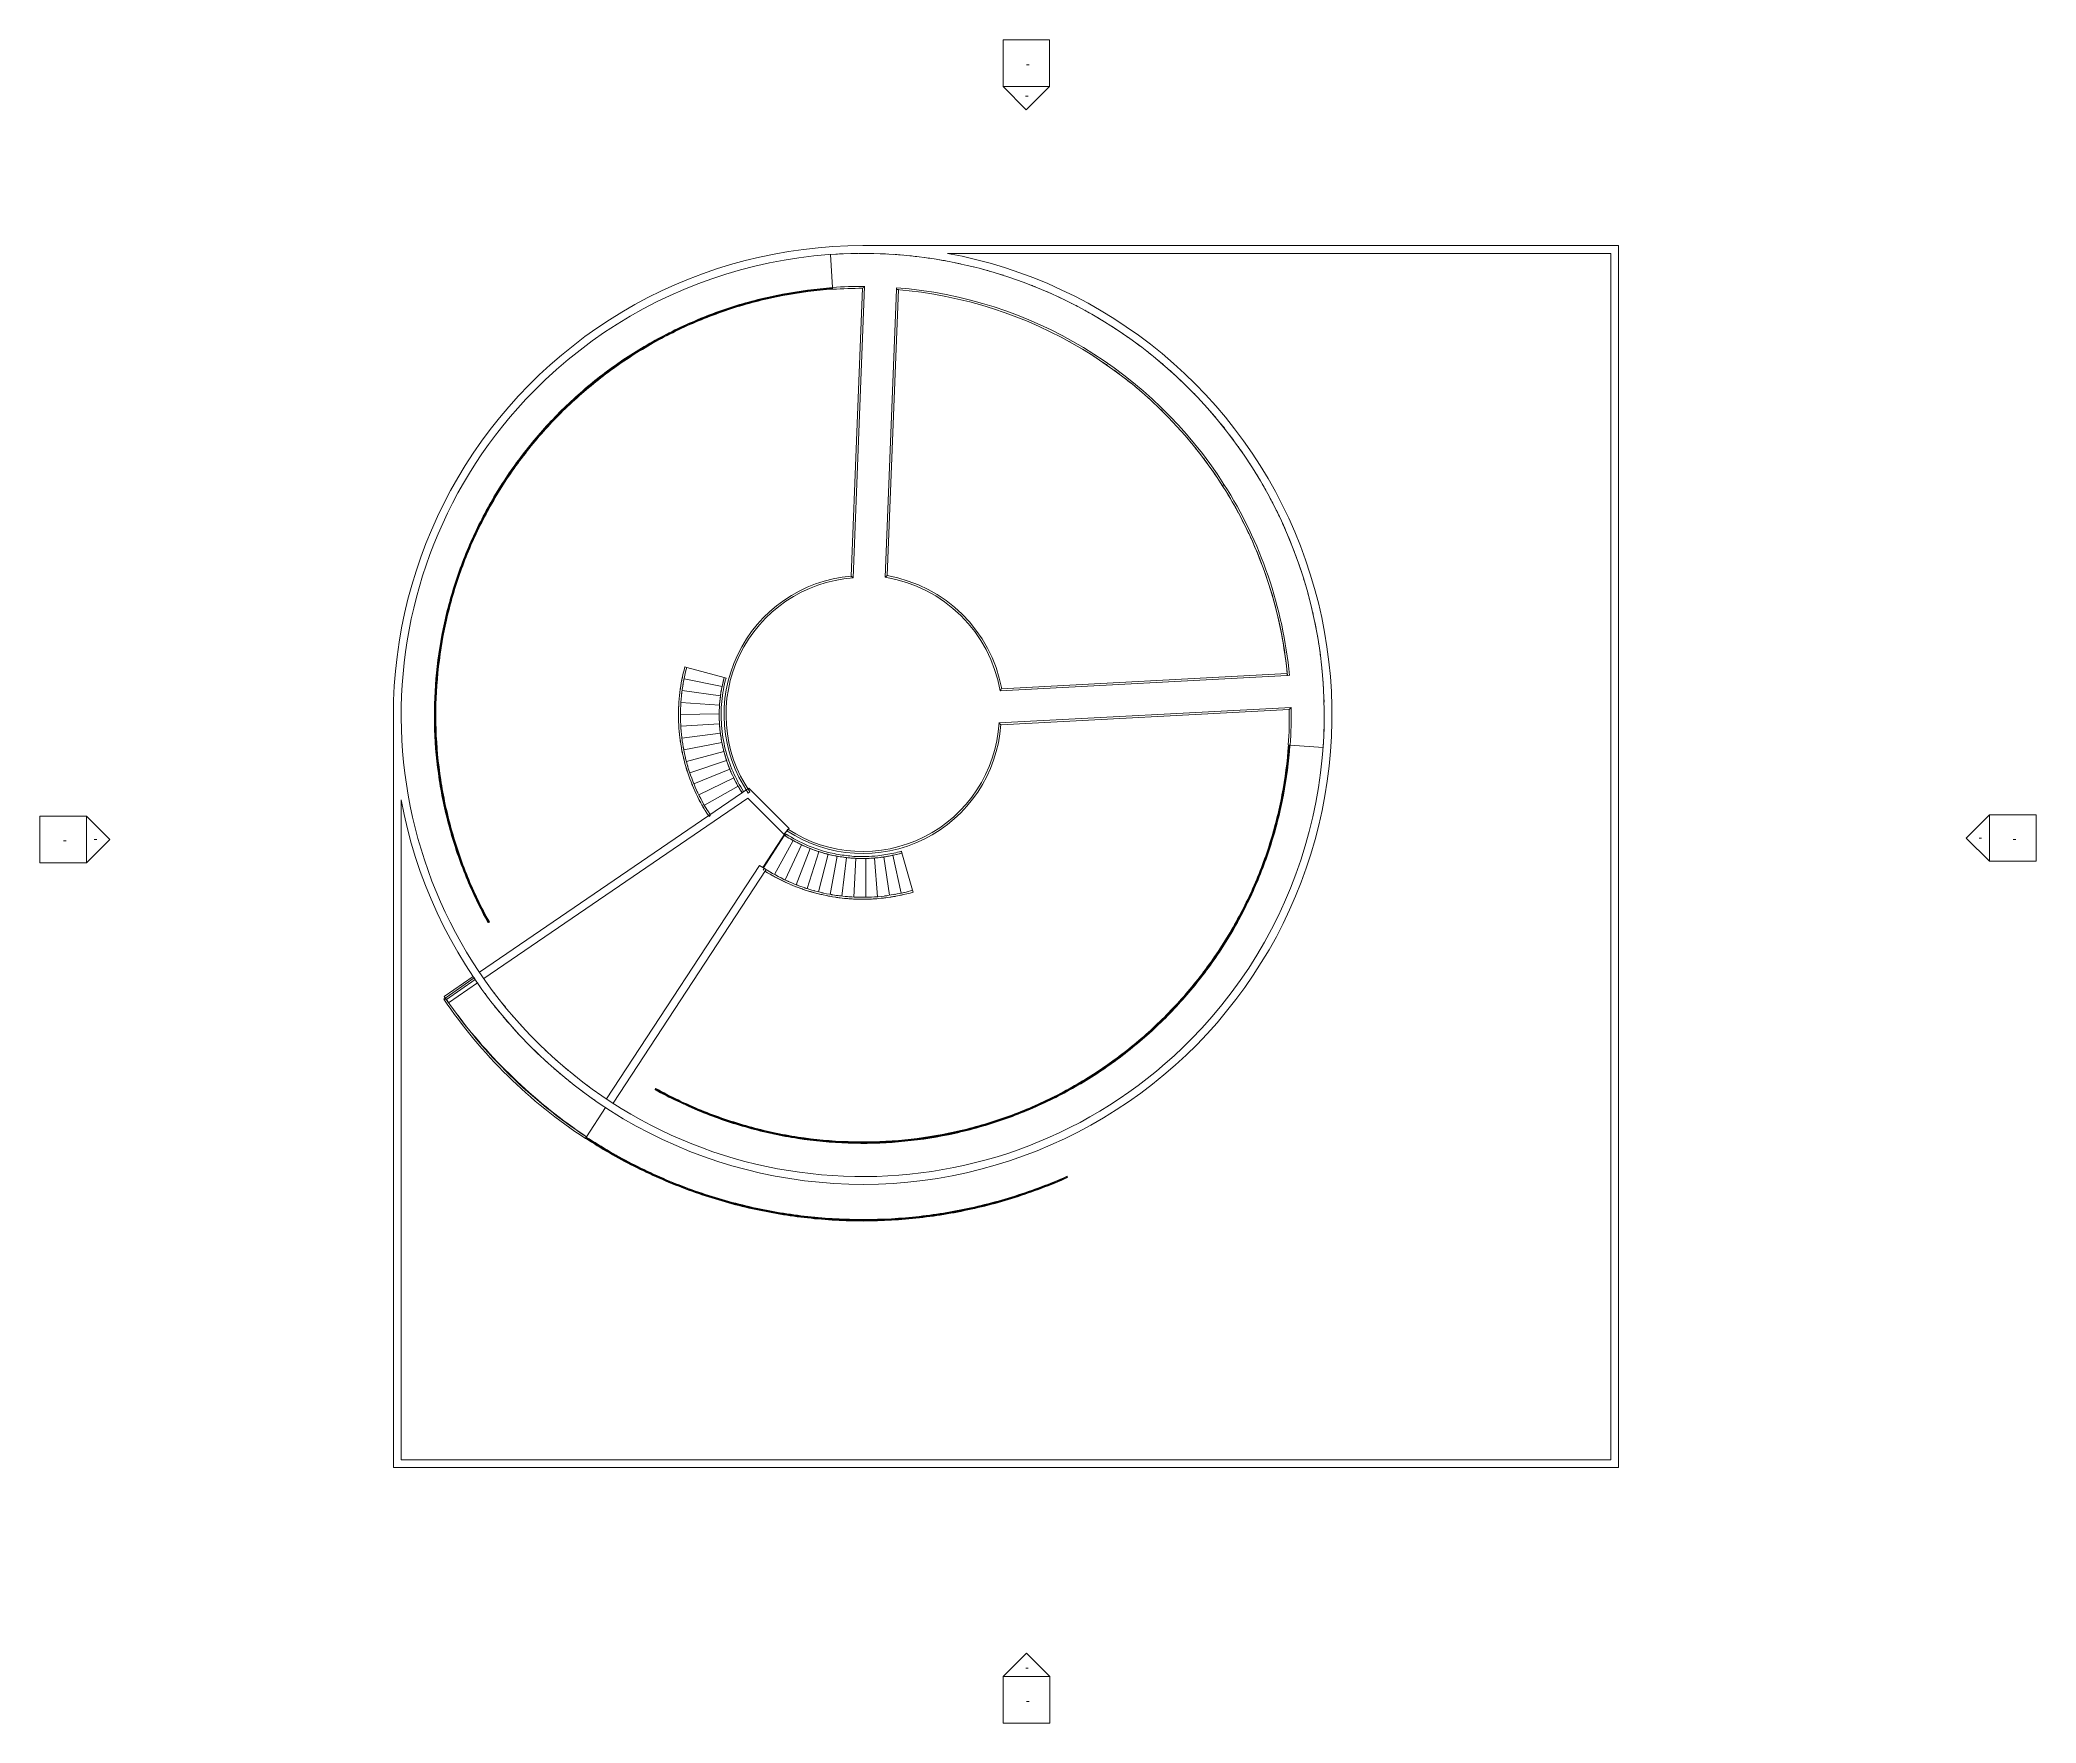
# Model space of a CAD drawing. Header units: inches. Extents: x -1067 to 992, y -835 to 901.
import ezdxf

# ---------------------------------------------------------------- set-up
doc = ezdxf.new("R2010")
doc.units = ezdxf.units.IN
doc.header["$MEASUREMENT"] = 0
for name, color, linetype, lineweight in [('A-ANNO-SYMB', 6, 'Continuous', 9), ('A-FLOR-HRAL', 1, 'Continuous', 9), ('A-FLOR-OTLN', 6, 'Continuous', 13), ('A-FLOR-STRS', 2, 'Continuous', 9), ('A-WALL', 2, 'Continuous', 13)]:
    doc.layers.add(name, color=color, linetype=linetype, lineweight=lineweight)

# ---------------------------------------------------------------- blocks, each defined once
blk = doc.blocks.new('Railing - Railing-189355-Ceiling')
at = {"layer": 'A-FLOR-HRAL'}
for p, q in [((-7.5, -270.8), (-7.4, -271)), ((-7.4, -271), (-7.2, -271.4)), ((-7.2, -271.4), (-6.9, -271.9)), ((-6.9, -271.9), (-6.9, -272.1))]:
    blk.add_line(p, q, dxfattribs=at)
for points in [[(-6.9, -272.1), (-24.5, -279.9), (-60.6, -293.6), (-116.6, -308), (-174, -316.1), (-231.8, -317.8), (-289.5, -313), (-346.3, -302), (-401.6, -284.7), (-454.6, -261.4), (-488, -242.1), (-504.1, -231.6)], [(-504, -231.4), (-487.9, -241.9), (-454.5, -261.3), (-401.5, -284.5), (-346.3, -301.8), (-289.5, -312.8), (-231.8, -317.5), (-174, -315.8), (-116.7, -307.7), (-60.6, -293.4), (-24.5, -279.7), (-6.9, -271.9)], [(-503.7, -230.9), (-487.6, -241.5), (-454.3, -260.8), (-401.3, -284), (-346.2, -301.3), (-289.4, -312.3), (-231.8, -317), (-174, -315.3), (-116.8, -307.2), (-60.8, -292.9), (-24.7, -279.2), (-7.2, -271.4)], [(-503.4, -230.5), (-487.3, -241), (-454, -260.3), (-401.1, -283.5), (-346, -300.7), (-289.3, -311.8), (-231.8, -316.5), (-174.1, -314.8), (-116.9, -306.7), (-61, -292.4), (-24.9, -278.7), (-7.4, -271)], [(-503.3, -230.3), (-487.2, -240.8), (-453.9, -260.1), (-401.1, -283.3), (-346, -300.5), (-289.3, -311.6), (-231.8, -316.2), (-174.1, -314.6), (-116.9, -306.5), (-61, -292.2), (-25, -278.5), (-7.5, -270.8)]]:
    blk.add_open_spline(points, degree=3, dxfattribs=at)
blk = doc.blocks.new('Railing - Railing-190451-Ceiling')
at = {"layer": 'A-FLOR-HRAL'}
for p, q in [((-604.4, -9.2), (-604.6, -9.3)), ((-603.9, -8.9), (-604.4, -9.2)), ((-603.5, -8.7), (-603.9, -8.9)), ((-603.3, -8.5), (-603.5, -8.7))]:
    blk.add_line(p, q, dxfattribs=at)
for points in [[(-249.2, 645.6), (-266.6, 644.3), (-301.1, 639.8), (-351.8, 627.1), (-400.5, 608.4), (-446.8, 584.1), (-489.9, 554.6), (-529.2, 520.1), (-564.1, 481.3), (-594.3, 438.7), (-619.2, 392.8), (-638.5, 344.2), (-652, 293.8), (-659.4, 242.1), (-660.8, 189.8), (-655.9, 137.8), (-645, 86.8), (-628.1, 37.3), (-613, 5.9), (-604.6, -9.3)], [(-249.2, 645.3), (-266.5, 644.1), (-301.1, 639.6), (-351.7, 626.8), (-400.5, 608.2), (-446.7, 583.9), (-489.7, 554.4), (-529, 520), (-563.9, 481.2), (-594.1, 438.5), (-619, 392.7), (-638.3, 344.2), (-651.8, 293.7), (-659.2, 242), (-660.5, 189.9), (-655.7, 137.9), (-644.7, 86.8), (-627.9, 37.4), (-612.8, 6), (-604.4, -9.2)], [(-249.2, 644.8), (-266.5, 643.6), (-301, 639.1), (-351.5, 626.3), (-400.2, 607.7), (-446.4, 583.5), (-489.4, 554), (-528.6, 519.6), (-563.5, 480.9), (-593.6, 438.3), (-618.5, 392.4), (-637.8, 344), (-651.3, 293.6), (-658.7, 242), (-660, 189.9), (-655.2, 137.9), (-644.2, 87), (-627.4, 37.6), (-612.3, 6.3), (-603.9, -8.9)], [(-249.2, 644.3), (-266.4, 643.1), (-300.9, 638.6), (-351.4, 625.8), (-400, 607.2), (-446.1, 583), (-489.1, 553.5), (-528.3, 519.2), (-563.1, 480.5), (-593.2, 438), (-618, 392.2), (-637.3, 343.8), (-650.7, 293.5), (-658.2, 242), (-659.5, 189.9), (-654.6, 138), (-643.7, 87.1), (-626.9, 37.8), (-611.9, 6.5), (-603.5, -8.7)], [(-603.3, -8.5), (-611.7, 6.6), (-626.7, 37.9), (-643.5, 87.2), (-654.4, 138.1), (-659.3, 189.9), (-657.9, 241.9), (-650.5, 293.5), (-637.1, 343.8), (-617.8, 392.1), (-593, 437.9), (-562.9, 480.4), (-528.1, 519.1), (-488.9, 553.4), (-446, 582.8), (-399.9, 607), (-351.3, 625.6), (-300.8, 638.4), (-266.4, 642.8), (-249.1, 644.1)]]:
    blk.add_open_spline(points, degree=3, dxfattribs=at)
blk = doc.blocks.new('Railing - Railing-197118-Ceiling')
at = {"layer": 'A-FLOR-HRAL'}
for p, q in [((-619.1, -66.3), (-650.3, -88)), ((-647.6, -88.5), (-618, -68)), ((-619.1, -66.3), (-618, -68)), ((-504.3, -231.8), (-503.2, -230.1))]:
    blk.add_line(p, q, dxfattribs=at)
for radius, start in [(522, 214.1305), (520, 214.3483)]:
    blk.add_arc((-218.2, 204.9), radius, start, 236.7741, dxfattribs=at)
blk.add_open_spline([(-650.3, -88), (-649.9, -88.1), (-648.9, -88.3), (-648, -88.4), (-647.6, -88.5)], degree=3, dxfattribs=at)
blk = doc.blocks.new('Railing - Railing-198714-Ceiling')
at = {"layer": 'A-FLOR-HRAL'}
for p, q in [((-183.2, 645.5), (-183.3, 643.5)), ((154.3, 442.7), (152.7, 441.6)), ((219.9, 245.6), (221.9, 245.8))]:
    blk.add_line(p, q, dxfattribs=at)
for radius, start, end in [(440, 32.5496, 85.4504), (442, 32.5496, 85.4504), (440, 5.3043, 32.5496), (442, 5.3043, 32.5496)]:
    blk.add_arc((-218.2, 204.9), radius, start, end, dxfattribs=at)
blk = doc.blocks.new('Railing - Railing-200684-Ceiling')
at = {"layer": 'A-FLOR-HRAL'}
for p, q in [((-432.4, -181.5), (-432.3, -181.3)), ((-432.3, -181.3), (-432, -180.8)), ((-432, -180.8), (-431.8, -180.4)), ((-431.8, -180.4), (-431.7, -180.2))]:
    blk.add_line(p, q, dxfattribs=at)
for points in [[(-432.4, -181.5), (-417.2, -189.9), (-385.8, -205), (-336.4, -221.8), (-285.3, -232.8), (-233.3, -237.6), (-181.1, -236.3), (-129.4, -228.9), (-78.9, -215.4), (-30.4, -196.1), (15.5, -171.1), (58.2, -141), (97, -106), (131.4, -66.7), (161, -23.7), (185.3, 22.6), (203.9, 71.4), (216.7, 122), (221.2, 156.5), (222.4, 173.9)], [(222.2, 173.9), (221, 156.6), (216.5, 122), (203.7, 71.4), (185.1, 22.7), (160.8, -23.6), (131.3, -66.6), (96.9, -105.9), (58.1, -140.8), (15.4, -171), (-30.5, -195.9), (-79, -215.2), (-129.4, -228.7), (-181.1, -236.1), (-233.3, -237.4), (-285.3, -232.6), (-336.3, -221.6), (-385.7, -204.8), (-417.1, -189.7), (-432.3, -181.3)], [(221.7, 173.9), (220.5, 156.6), (216, 122.1), (203.2, 71.6), (184.6, 22.9), (160.3, -23.3), (130.8, -66.3), (96.5, -105.5), (57.7, -140.4), (15.1, -170.5), (-30.7, -195.4), (-79.1, -214.7), (-129.5, -228.1), (-181.1, -235.6), (-233.3, -236.9), (-285.2, -232), (-336.2, -221.1), (-385.5, -204.3), (-416.9, -189.2), (-432, -180.8)], [(221.2, 174), (219.9, 156.7), (215.5, 122.2), (202.7, 71.7), (184.1, 23.1), (159.9, -23), (130.4, -66), (96.1, -105.1), (57.4, -140), (14.9, -170.1), (-30.9, -194.9), (-79.3, -214.2), (-129.6, -227.6), (-181.2, -235), (-233.2, -236.3), (-285.1, -231.5), (-336, -220.6), (-385.3, -203.8), (-416.6, -188.8), (-431.8, -180.4)], [(220.9, 174), (219.7, 156.7), (215.2, 122.3), (202.5, 71.8), (183.9, 23.2), (159.7, -22.9), (130.2, -65.8), (95.9, -105), (57.3, -139.8), (14.7, -169.9), (-31, -194.7), (-79.4, -214), (-129.7, -227.4), (-181.2, -234.8), (-233.2, -236.1), (-285.1, -231.3), (-336, -220.4), (-385.2, -203.6), (-416.5, -188.6), (-431.7, -180.2)]]:
    blk.add_open_spline(points, degree=3, dxfattribs=at)
blk = doc.blocks.new('Railing - Railing-203984-Ceiling')
at = {"layer": 'A-FLOR-HRAL'}
for p, q in [((-249.3, 645.8), (-249.1, 643.8)), ((-218.3, 644.9), (-230.1, 348.2)), ((-228.1, 346.3), (-216.2, 646.9)), ((-336.2, 124.4), (-334.5, 125.5))]:
    blk.add_line(p, q, dxfattribs=at)
blk.add_lwpolyline([(-228.1, 346.3), (-228.4, 346.6), (-228.6, 346.8), (-228.8, 347), (-229.1, 347.3), (-229.3, 347.5), (-229.6, 347.7), (-229.8, 348), (-230.1, 348.2)], dxfattribs=at)
for centre, radius, start, end in [((-218.2, 204.9), 442, 89.7382, 94.0257), ((-218.2, 204.9), 440, 90.008, 94.0257), ((-217.8, 205.3), 143.4, 94.9002, 214.3601), ((-217.8, 205.3), 141.4, 94.1859, 214.3601)]:
    blk.add_arc(centre, radius, start, end, dxfattribs=at)
blk.add_open_spline([(-216.2, 646.9), (-216.6, 646.6), (-217.3, 645.9), (-217.9, 645.2), (-218.3, 644.9)], degree=3, dxfattribs=at)
blk = doc.blocks.new('Railing - Railing-204045-Ceiling')
at = {"layer": 'A-FLOR-HRAL'}
for p, q in [((223.7, 212.7), (-77.7, 196.8)), ((-75.8, 194.9), (221.7, 210.6)), ((220.7, 174), (222.7, 173.9)), ((-295.4, 87.1), (-296.5, 85.4))]:
    blk.add_line(p, q, dxfattribs=at)
blk.add_lwpolyline([(223.7, 212.7), (223.5, 212.5), (223.2, 212.2), (223, 211.9), (222.7, 211.7), (222.5, 211.4), (222.2, 211.2), (222, 210.9), (221.7, 210.6)], dxfattribs=at)
for centre, radius, start, end in [((-218.2, 204.9), 440, 355.9743, 0.7466), ((-218.2, 204.9), 442, 355.9743, 1.0164), ((-218.2, 204.9), 142.8, 236.7741, 355.9904), ((-218.2, 204.9), 140.8, 236.7741, 356.7094), ((-380, -104.2), 426.6, 44.5067, 44.8663)]:
    blk.add_arc(centre, radius, start, end, dxfattribs=at)
blk = doc.blocks.new('Railing - Railing-204132-Ceiling')
at = {"layer": 'A-FLOR-HRAL'}
for p, q in [((-183.3, 643.7), (-195.1, 346.9)), ((-193, 348.6), (-181.3, 643.7)), ((-183.3, 643.7), (-181.3, 643.7)), ((219.6, 247.6), (-74.9, 232)), ((219.6, 247.6), (219.7, 245.6)), ((-76.5, 229.9), (219.7, 245.6))]:
    blk.add_line(p, q, dxfattribs=at)
blk.add_lwpolyline([(-193, 348.6), (-193.3, 348.4), (-193.5, 348.2), (-193.8, 348), (-194.1, 347.7), (-194.3, 347.5), (-194.6, 347.3), (-194.8, 347.1), (-195.1, 346.9)], dxfattribs=at)
for centre, radius, start, end in [((-217.8, 205.3), 143.4, 9.8763, 80.8841), ((-217.8, 205.3), 145.4, 10.5759, 80.1844), ((-418.1, 502.1), 436.7, 321.4509, 321.8007)]:
    blk.add_arc(centre, radius, start, end, dxfattribs=at)
blk = doc.blocks.new('Stair - Stairs-204262-Ceiling')
at = {"layer": 'A-FLOR-STRS'}
for p, q in [((-320.8, 47.3), (-299.2, 81)), ((-299, 80.9), (-320.6, 47.2)), ((-309.2, 40.4), (-289.8, 75.4)), ((-299.2, 81), (-299, 80.9)), ((-298.3, 34.8), (-281.3, 71)), ((-298.1, 80.3), (-297.1, 82)), ((-290.7, 75.9), (-290.9, 76)), ((-287, 29.9), (-272.4, 67.2)), ((-275.5, 25.9), (-263.3, 63.9)), ((-178.2, 64.5), (-177.7, 62.6)), ((-166.7, 24.1), (-177.7, 62.6)), ((-320.6, 47.2), (-320.7, 47.3)), ((-263.7, 22.5), (-254, 61.3)), ((-251.7, 19.9), (-244.6, 59.3)), ((-239.6, 18.1), (-235, 57.8)), ((-235.8, 57.9), (-236, 58)), ((-227.4, 17.2), (-225.4, 57.1)), ((-215.1, 17), (-215.1, 56.9)), ((-202.9, 17.5), (-206.1, 57.4)), ((-190.7, 19), (-196.5, 58.5)), ((-178.6, 21.2), (-187, 60.2))]:
    blk.add_line(p, q, dxfattribs=at)
for radius, start, end in [(148, 236.9373, 237.3245), (148, 237.5912, 240.4498), (148, 240.674, 243.513), (148, 240.674, 241.0611), (148, 243.9924, 244.4107), (148, 244.4107, 246.8054), (148, 244.4107, 244.7978), (148, 247.3311, 248.1474), (148, 248.1474, 250.1868), (148, 248.1474, 248.5345), (148, 250.5005, 251.884), (148, 251.884, 253.3093), (148, 251.884, 252.2712), (148, 253.5994, 255.6207), (148, 282.9353, 285.5141), (148, 285.5141, 285.9012), (188, 237.0197, 237.622), (188, 239.8377, 240.3861), (148, 255.6207, 256.4619), (148, 255.6207, 256.0078), (148, 256.9835, 259.3574), (148, 259.3574, 259.7937), (148, 259.3574, 259.7445), (148, 260.2832, 263.0941), (148, 263.0941, 263.4812), (148, 263.3665, 266.2114), (148, 266.5943, 266.8307), (148, 266.8307, 269.4261), (148, 266.8307, 267.2179), (148, 270.0332, 270.8168), (148, 270.8168, 272.8228), (148, 270.8168, 271.204), (148, 273.1779, 274.3041), (148, 274.3041, 278.0408), (148, 274.3041, 274.6912), (148, 278.0408, 279.1478), (148, 278.0408, 278.4279), (148, 279.5815, 281.7774), (148, 281.7774, 282.4091), (148, 281.7774, 282.1646), (188, 242.8871, 243.3651), (188, 245.5573, 246.0688), (188, 248.5631, 249.0997), (188, 251.2963, 251.7453), (188, 254.2434, 254.8145), (188, 257.0631, 257.4185), (188, 282.7055, 283.2829), (188, 259.9267, 260.5206), (188, 262.8581, 263.0934), (188, 265.6146, 266.2173), (188, 271.3004, 271.9123), (188, 276.9977, 277.6006), (188, 280.1138, 280.416)]:
    blk.add_arc((-218.2, 204.9), radius, start, end, dxfattribs=at)
for points in [[(-298.1, 80.3), (-291.1, 75.8), (-276.2, 68), (-252.3, 60.1), (-227.4, 56.5), (-202.2, 57), (-185.7, 60.3), (-177.7, 62.6)], [(-259.7, 64.9), (-262.3, 65.7), (-264.9, 66.5), (-267.5, 67.4)], [(-186.2, 62.4), (-188.9, 61.8), (-191.6, 61.3), (-194.3, 60.9)], [(-178.2, 64.5), (-180.9, 63.7), (-183.5, 63), (-186.2, 62.4)], [(-295.1, 33.3), (-294.9, 33.2), (-294.7, 33.2), (-294.6, 33.1)], [(-286.4, 29.7), (-286.1, 29.6), (-285.8, 29.4), (-285.4, 29.3)], [(-277.6, 26.5), (-277.5, 26.5), (-277.4, 26.4), (-277.2, 26.4)], [(-268.7, 23.8), (-268.3, 23.7), (-268, 23.6), (-267.7, 23.5)], [(-259.6, 21.5), (-259.5, 21.5), (-259.4, 21.5), (-259.3, 21.4)], [(-250.4, 19.7), (-250.1, 19.6), (-249.8, 19.6), (-249.4, 19.5)], [(-241.2, 18.3), (-241.1, 18.3), (-241.1, 18.3), (-241, 18.3)], [(-231.8, 17.4), (-231.5, 17.4), (-231.2, 17.3), (-230.9, 17.3)], [(-213.2, 17), (-212.9, 17), (-212.6, 17), (-212.3, 17)], [(-194.5, 18.4), (-194.2, 18.4), (-194, 18.5), (-193.7, 18.5)], [(-180.5, 18.7), (-179, 19), (-177.4, 19.3), (-175.9, 19.7)]]:
    blk.add_open_spline(points, degree=3, dxfattribs=at)
for points, knots in [([(-267.5, 67.5), (-270.1, 68.4), (-280.3, 72.4), (-290.1, 77.5), (-297.1, 82)], [9.314555, 9.314555, 9.314555, 9.314555, 10.161333, 12.701666, 12.701666, 12.701666, 12.701666]), ([(-235.4, 59.9), (-240.9, 60.6), (-249, 62.1), (-257.1, 64), (-259.7, 64.7)], [5.927444, 5.927444, 5.927444, 5.927444, 7.621, 8.467722, 8.467722, 8.467722, 8.467722]), ([(-194.3, 60.9), (-197, 60.4), (-207.9, 58.9), (-221.8, 58.5), (-232.7, 59.6), (-235.4, 60)], [1.693555, 1.693555, 1.693555, 1.693555, 2.540333, 5.080666, 5.92743, 5.92743, 5.92743, 5.92743]), ([(-312.7, 40.1), (-310, 38.5), (-304.5, 35.5), (-298.8, 32.8), (-295.9, 31.5), (-295.9, 31.5)], [0.0625, 0.0625, 0.0625, 0.0625, 0.125, 0.1875, 0.1878578, 0.1878578, 0.1878578, 0.1878578]), ([(-292.2, 29.9), (-290.5, 29.2), (-288.9, 28.5), (-287.2, 27.8), (-287.1, 27.8)], [0.21465277, 0.21465277, 0.21465277, 0.21465277, 0.25, 0.25048731, 0.25048731, 0.25048731, 0.25048731]), ([(-283.2, 26.4), (-281.6, 25.8), (-280, 25.2), (-278.3, 24.6), (-278.3, 24.6)], [0.27809219, 0.27809219, 0.27809219, 0.27809219, 0.3125, 0.31310425, 0.31310425, 0.31310425, 0.31310425]), ([(-274.2, 23.3), (-272.6, 22.8), (-270.9, 22.3), (-269.2, 21.9), (-269.2, 21.9)], [0.34133744, 0.34133744, 0.34133744, 0.34133744, 0.375, 0.37572913, 0.37572913, 0.37572913, 0.37572913]), ([(-265.1, 20.8), (-263.5, 20.3), (-261.8, 19.9), (-260.1, 19.6), (-260, 19.5)], [0.40387187, 0.40387187, 0.40387187, 0.40387187, 0.4375, 0.43837341, 0.43837341, 0.43837341, 0.43837341]), ([(-255.8, 18.6), (-254.2, 18.3), (-252.5, 18), (-250.8, 17.7), (-250.8, 17.7)], [0.46677477, 0.46677477, 0.46677477, 0.46677477, 0.5, 0.50097197, 0.50097197, 0.50097197, 0.50097197]), ([(-246.4, 17), (-244.8, 16.8), (-243.1, 16.5), (-241.5, 16.3), (-241.4, 16.3)], [0.53010988, 0.53010988, 0.53010988, 0.53010988, 0.5625, 0.56359217, 0.56359217, 0.56359217, 0.56359217]), ([(-237, 15.8), (-235.4, 15.7), (-233.7, 15.5), (-232.1, 15.4), (-232, 15.4)], [0.59268981, 0.59268981, 0.59268981, 0.59268981, 0.625, 0.62623502, 0.62623502, 0.62623502, 0.62623502]), ([(-227.6, 15.1), (-226, 15), (-224.3, 15), (-222.6, 14.9), (-222.6, 14.9)], [0.65548805, 0.65548805, 0.65548805, 0.65548805, 0.6875, 0.6888312, 0.6888312, 0.6888312, 0.6888312]), ([(-218, 14.9), (-216.5, 14.9), (-214.8, 14.9), (-213.2, 15), (-213.1, 15)], [0.71864548, 0.71864548, 0.71864548, 0.71864548, 0.75, 0.75144436, 0.75144436, 0.75144436, 0.75144436]), ([(-208.6, 15.1), (-207, 15.2), (-205.4, 15.3), (-203.7, 15.4), (-203.7, 15.5)], [0.7814183, 0.7814183, 0.7814183, 0.7814183, 0.8125, 0.81406635, 0.81406635, 0.81406635, 0.81406635]), ([(-199.1, 15.9), (-197.6, 16), (-196, 16.2), (-194.3, 16.4), (-194.2, 16.4)], [0.84417085, 0.84417085, 0.84417085, 0.84417085, 0.875, 0.87667852, 0.87667852, 0.87667852, 0.87667852]), ([(-189.8, 17), (-188.2, 17.3), (-186.6, 17.5), (-185, 17.8), (-184.9, 17.8)], [0.90658587, 0.90658587, 0.90658587, 0.90658587, 0.9375, 0.93934724, 0.93934724, 0.93934724, 0.93934724])]:
    blk.add_open_spline(points, degree=3, knots=knots, dxfattribs=at)
blk = doc.blocks.new('Railing - Railing-204793-Ceiling')
at = {"layer": 'A-FLOR-HRAL'}
for p, q in [((-320.8, 45), (-319.7, 46.6)), ((-166.7, 24.1), (-166.2, 22.2))]:
    blk.add_line(p, q, dxfattribs=at)
for points, knots in [([(-319.7, 46.6), (-312.3, 41.9), (-304, 37.4), (-295.5, 33.5), (-295, 33.3)], [-15.209122, -15.209122, -15.209122, -15.209122, -12.674269, -12.52516, -12.52516, -12.52516, -12.52516]), ([(-166.2, 22.2), (-174.8, 19.7), (-192.3, 16), (-219.2, 14.3), (-246, 16.3), (-272.3, 22.1), (-296.8, 31.3), (-312, 39.4), (-319, 43.8)], [0, 0, 0, 0, 2.555413, 5.110826, 7.666239, 10.221652, 12.777065, 15.125269, 15.125269, 15.125269, 15.125269]), ([(-277.5, 26.5), (-275.6, 25.8), (-265.1, 22.6), (-252.9, 19.8), (-242.6, 18.5), (-241, 18.3)], [-10.735816, -10.735816, -10.735816, -10.735816, -10.139415, -7.604561, -7.157234, -7.157234, -7.157234, -7.157234]), ([(-222.3, 16.9), (-221.3, 16.9), (-211.4, 16.8), (-198.8, 17.3), (-187.6, 19.6), (-185, 20.1)], [-5.367913, -5.367913, -5.367913, -5.367913, -5.069707, -2.534854, -1.789309, -1.789309, -1.789309, -1.789309])]:
    blk.add_open_spline(points, degree=3, knots=knots, dxfattribs=at)
for points in [[(-295, 33.3), (-292.2, 32), (-289.3, 30.8), (-286.4, 29.7)], [(-286.4, 29.7), (-283.4, 28.5), (-280.5, 27.5), (-277.5, 26.5)], [(-185, 19.9), (-181.9, 20.4), (-178.9, 21.1), (-175.8, 21.9)], [(-175.8, 21.7), (-172.8, 22.4), (-169.7, 23.2), (-166.7, 24.1)], [(-241, 18.3), (-237.9, 17.9), (-234.8, 17.6), (-231.7, 17.4)], [(-231.7, 17.4), (-228.6, 17.1), (-225.4, 17), (-222.3, 17)]]:
    blk.add_open_spline(points, degree=3, dxfattribs=at)
blk = doc.blocks.new('Stair - Stairs-204968-Ceiling')
at = {"layer": 'A-FLOR-STRS'}
for p, q in [((-361.1, 243.6), (-399.7, 254)), ((-364.9, 224.7), (-404.5, 230)), ((-363.3, 234.2), (-402.5, 242.1)), ((-361.1, 243.6), (-359.2, 243)), ((-366.2, 206.1), (-406.2, 205.5)), ((-365.9, 215.1), (-405.8, 217.8)), ((-365.9, 195.8), (-405.8, 193.3)), ((-365, 186.2), (-404.7, 181.1)), ((-364.9, 185.2), (-364.9, 185.4)), ((-363.5, 176.6), (-402.7, 169)), ((-361.4, 167.2), (-400, 157)), ((-358.6, 158), (-396.5, 145.3)), ((-355.2, 148.9), (-392.3, 133.8)), ((-351.3, 140.1), (-387.2, 122.6)), ((-346.8, 131.6), (-381.5, 111.8)), ((-346.2, 130.5), (-346.3, 130.7))]:
    blk.add_line(p, q, dxfattribs=at)
for radius, start, end in [(188, 173.1541, 173.7569), (188, 170.3386, 170.6408), (188, 167.4718, 168.0491), (148, 171.6068, 172.7139), (148, 168.9772, 171.1732), (148, 168.3455, 168.9772), (148, 168.5901, 168.9772), (148, 165.2405, 167.8194), (148, 164.8534, 165.2405), (188, 178.8423, 179.4542), (148, 177.9318, 179.9379), (148, 179.5507, 179.9379), (148, 176.4505, 177.5768), (148, 172.7139, 176.4505), (148, 176.0634, 176.4505), (148, 172.3267, 172.7139), (188, 184.5373, 185.14), (148, 179.9379, 180.7214), (148, 181.3285, 183.9239), (148, 183.5368, 183.9239), (148, 183.9239, 184.1603), (148, 184.5432, 187.3882), (148, 187.2734, 187.6606), (188, 187.6612, 187.8966), (188, 190.234, 190.828), (148, 187.6606, 190.4714), (148, 190.9609, 191.3972), (148, 191.0101, 191.3972), (148, 191.3972, 193.7711), (148, 194.2927, 195.1339), (148, 194.7468, 195.1339), (148, 195.1339, 197.1553), (188, 193.3362, 193.6915), (188, 195.9401, 196.5113), (148, 197.4453, 198.8706), (148, 198.4835, 198.8706), (148, 198.8706, 200.2541), (148, 200.5679, 202.6073), (148, 202.2201, 202.6073), (148, 202.6073, 203.4236), (148, 203.9493, 206.3439), (188, 199.0094, 199.4583), (188, 201.6549, 202.1915), (188, 204.6858, 205.1973), (148, 205.9568, 206.3439), (148, 206.3439, 206.7622), (148, 207.2416, 210.0806), (148, 209.6935, 210.0806), (148, 210.3048, 212.7705), (188, 207.3896, 207.8675), (188, 210.3685, 210.917)]:
    blk.add_arc((-218.2, 204.9), radius, start, end, dxfattribs=at)
for points, knots in [([(-406.4, 230.9), (-406.2, 232.4), (-406, 234), (-405.7, 235.7), (-405.7, 235.8)], [-0.09341413, -0.09341413, -0.09341413, -0.09341413, -0.0625, -0.06065276, -0.06065276, -0.06065276, -0.06065276]), ([(-361.1, 243.6), (-363.3, 235.5), (-366.3, 219), (-366.5, 193.8), (-362.5, 168.9), (-354.6, 145.6), (-346.9, 131.3), (-342.7, 124.8)], [0, 0, 0, 0, 2.563282, 5.126565, 7.689847, 10.25313, 12.642257, 12.642257, 12.642257, 12.642257]), ([(-341, 125.9), (-345.2, 132.4), (-352.7, 146.4), (-360.6, 169.4), (-364.5, 193.9), (-364.3, 218.8), (-361.3, 235.1), (-359.2, 243)], [-12.5233, -12.5233, -12.5233, -12.5233, -10.161333, -7.621, -5.080666, -2.540333, 0, 0, 0, 0]), ([(-408.2, 202.6), (-408.2, 204.1), (-408.2, 205.8), (-408.2, 207.5), (-408.2, 207.5)], [-0.28135452, -0.28135452, -0.28135452, -0.28135452, -0.25, -0.24855564, -0.24855564, -0.24855564, -0.24855564]), ([(-408.1, 212), (-408, 213.6), (-408, 215.3), (-407.9, 216.9), (-407.8, 217)], [-0.2185817, -0.2185817, -0.2185817, -0.2185817, -0.1875, -0.18593365, -0.18593365, -0.18593365, -0.18593365]), ([(-407.5, 221.5), (-407.4, 223.1), (-407.2, 224.7), (-407, 226.3), (-407, 226.4)], [-0.15582915, -0.15582915, -0.15582915, -0.15582915, -0.125, -0.12332148, -0.12332148, -0.12332148, -0.12332148]), ([(-407.9, 193), (-408, 194.6), (-408, 196.3), (-408.1, 198), (-408.1, 198.1)], [-0.34451195, -0.34451195, -0.34451195, -0.34451195, -0.3125, -0.3111688, -0.3111688, -0.3111688, -0.3111688]), ([(-407, 183.6), (-407.2, 185.2), (-407.4, 186.9), (-407.5, 188.6), (-407.5, 188.6)], [-0.40731019, -0.40731019, -0.40731019, -0.40731019, -0.375, -0.37376498, -0.37376498, -0.37376498, -0.37376498]), ([(-405.7, 174.2), (-406, 175.8), (-406.3, 177.5), (-406.5, 179.2), (-406.5, 179.2)], [-0.46989012, -0.46989012, -0.46989012, -0.46989012, -0.4375, -0.43640783, -0.43640783, -0.43640783, -0.43640783]), ([(-404, 164.8), (-404.3, 166.5), (-404.7, 168.2), (-405, 169.8), (-405, 169.9)], [-0.53322523, -0.53322523, -0.53322523, -0.53322523, -0.5, -0.49902803, -0.49902803, -0.49902803, -0.49902803]), ([(-401.7, 155.6), (-402.2, 157.2), (-402.6, 158.9), (-403, 160.6), (-403, 160.6)], [-0.59612813, -0.59612813, -0.59612813, -0.59612813, -0.5625, -0.56162659, -0.56162659, -0.56162659, -0.56162659]), ([(-399.1, 146.5), (-399.6, 148.2), (-400.1, 149.8), (-400.6, 151.5), (-400.6, 151.5)], [-0.65866256, -0.65866256, -0.65866256, -0.65866256, -0.625, -0.62427087, -0.62427087, -0.62427087, -0.62427087]), ([(-395.9, 137.5), (-396.5, 139.1), (-397.1, 140.8), (-397.7, 142.5), (-397.7, 142.5)], [-0.72190781, -0.72190781, -0.72190781, -0.72190781, -0.6875, -0.68689575, -0.68689575, -0.68689575, -0.68689575]), ([(-392.3, 128.7), (-393, 130.3), (-393.7, 132), (-394.4, 133.6), (-394.4, 133.6)], [-0.78534723, -0.78534723, -0.78534723, -0.78534723, -0.75, -0.74951269, -0.74951269, -0.74951269, -0.74951269]), ([(-381.8, 108.2), (-383.4, 110.9), (-386.5, 116.4), (-389.3, 122.1), (-390.6, 125), (-390.6, 125)], [-0.9375, -0.9375, -0.9375, -0.9375, -0.875, -0.8125, -0.8121422, -0.8121422, -0.8121422, -0.8121422])]:
    blk.add_open_spline(points, degree=3, knots=knots, dxfattribs=at)
for points in [[(-405, 226.2), (-405, 226.4), (-405, 226.7), (-404.9, 226.9)], [(-404.9, 240.2), (-404.6, 241.7), (-404.3, 243.2), (-404, 244.8)], [(-406.2, 207.5), (-406.2, 207.8), (-406.2, 208.1), (-406.2, 208.4)], [(-405.5, 188.8), (-405.6, 189.1), (-405.6, 189.4), (-405.6, 189.7)], [(-404.5, 179.5), (-404.5, 179.5), (-404.5, 179.6), (-404.5, 179.6)], [(-403, 170.3), (-403.1, 170.6), (-403.1, 170.9), (-403.2, 171.2)], [(-401.1, 161.1), (-401.1, 161.2), (-401.1, 161.3), (-401.1, 161.4)], [(-398.7, 152.1), (-398.8, 152.4), (-398.9, 152.7), (-398.9, 153.1)], [(-395.8, 143.2), (-395.9, 143.3), (-395.9, 143.4), (-395.9, 143.5)], [(-392.5, 134.4), (-392.6, 134.7), (-392.8, 135.1), (-392.9, 135.4)], [(-388.8, 125.8), (-388.9, 126), (-388.9, 126.1), (-389, 126.3)]]:
    blk.add_open_spline(points, degree=3, dxfattribs=at)
blk = doc.blocks.new('Railing - Railing-204987-Ceiling')
at = {"layer": 'A-FLOR-HRAL'}
for p, q in [((-401.6, 254.5), (-399.7, 254)), ((-375.1, 101.3), (-376.8, 100.2))]:
    blk.add_line(p, q, dxfattribs=at)
for points, knots in [([(-377.4, 101.1), (-382.1, 108.3), (-390.7, 123.6), (-400.3, 148.4), (-406.4, 174.6), (-408.8, 201.4), (-407.4, 228.3), (-404, 245.9), (-401.6, 254.5)], [-15.235159, -15.235159, -15.235159, -15.235159, -12.777065, -10.221652, -7.666239, -5.110826, -2.555413, 0, 0, 0, 0]), ([(-399.7, 254), (-402, 245.5), (-405.4, 228), (-406.8, 201.4), (-404.5, 174.9), (-398.4, 149), (-388.8, 124.5), (-380.3, 109.3), (-375.7, 102.2)], [0, 0, 0, 0, 2.534854, 5.069707, 7.604561, 10.139415, 12.674269, 15.108429, 15.108429, 15.108429, 15.108429])]:
    blk.add_open_spline(points, degree=3, knots=knots, dxfattribs=at)
blk = doc.blocks.new('Elevation - Detail Number-151647-Ceiling')
at = {"layer": 'A-ANNO-SYMB'}
for p, q in [((-0.25, -0.25), (-0.25, 0.25)), ((-0.25, 0.25), (0.25, 0.25)), ((0.25, 0.25), (0.25, -0.25)), ((0.25, -0.25), (-0.25, -0.25))]:
    blk.add_line(p, q, dxfattribs=at)
blk = doc.blocks.new('Elevation - Detail Number-151370-Ceiling')
at = {"layer": 'A-ANNO-SYMB'}
for p, q in [((0, 0.25), (-0.25, 0)), ((0.25, 0), (0, 0.25)), ((-0.25, 0), (0.25, 0))]:
    blk.add_line(p, q, dxfattribs=at)
blk = doc.blocks.new('Elevation - Detail Number-V1-Ceiling')
at = {"layer": 'A-ANNO-SYMB'}
for p, q in [((0, 0.25), (-0.25, 0)), ((0.25, 0), (0, 0.25)), ((-0.25, 0), (0.25, 0))]:
    blk.add_line(p, q, dxfattribs=at)

msp = doc.modelspace()

# ---------------------------------------------------------------- linework, layer by layer
at = {"layer": 'A-FLOR-OTLN'}
for p, q in [((-251.6, 679.7), (-249.3, 645.8)), ((222.7, 173.9), (256.6, 171.5)), ((-321.2, 47.6), (-296.8, 85)), ((-503.2, -230.1), (-483.4, -199.9))]:
    msp.add_line(p, q, dxfattribs=at)
for centre, radius, start, end in [((-218.2, 204.9), 476, 92.4571, 93.3351), ((-218.2, 204.9), 476, 90.6209, 91.4963), ((-218.2, 204.9), 476, 88.7849, 89.657), ((-218.2, 204.9), 476, 86.9488, 87.8168), ((-218.2, 204.9), 476, 85.1127, 85.9757), ((-218.2, 204.9), 476, 83.2767, 84.1331), ((-218.2, 204.9), 476, 81.4407, 82.2885), ((-218.2, 204.9), 476, 79.6047, 80.4408), ((-218.2, 204.9), 476, 77.7687, 78.588), ((-218.2, 204.9), 476, 75.9327, 76.7259), ((-218.2, 204.9), 476, 74.0968, 74.8443), ((-218.2, 204.9), 476, 72.2608, 72.909), ((-218.2, 204.9), 476, 68.0252, 68.5889), ((-218.2, 204.9), 476, 66.0353, 66.753), ((-218.2, 204.9), 476, 64.139, 64.917), ((-218.2, 204.9), 476, 62.2709, 63.081), ((-218.2, 204.9), 476, 60.415, 61.245), ((-218.2, 204.9), 476, 58.5655, 59.409), ((-218.2, 204.9), 476, 56.7198, 57.573), ((-218.2, 204.9), 476, 54.8765, 55.737), ((-218.9, 204.2), 441, 60.8003, 61.0096), ((-218.9, 204.2), 441, 58.8564, 59.2632), ((-218.2, 204.9), 476, 53.0349, 53.901), ((-218.2, 204.9), 476, 51.1943, 52.0649), ((-218.9, 204.2), 441, 56.9164, 57.4841), ((-218.9, 204.2), 441, 54.9807, 55.6778), ((-218.9, 204.2), 441, 53.0498, 53.8485), ((-218.2, 204.9), 476, 49.3547, 50.2288), ((-218.2, 204.9), 476, 47.5157, 48.3927), ((-218.9, 204.2), 441, 51.1239, 51.9996), ((-218.9, 204.2), 441, 49.2035, 50.1337), ((-218.2, 204.9), 476, 45.6771, 46.5566), ((-218.2, 204.9), 476, 43.839, 44.7204), ((-218.9, 204.2), 441, 47.2892, 48.2533), ((-218.9, 204.2), 441, 45.3814, 46.3601), ((-218.2, 204.9), 476, 42.0012, 42.8843), ((-218.2, 204.9), 476, 40.1636, 41.0481), ((-217.8, 205.3), 439.4, 43.4956, 44.4433), ((-217.8, 205.3), 439.4, 41.599, 42.5542), ((-218.2, 204.9), 476, 38.3263, 39.2118), ((-217.8, 205.3), 439.4, 39.698, 40.6712), ((-217.8, 205.3), 439.4, 37.7926, 38.7942), ((-218.2, 204.9), 476, 36.4891, 37.3755), ((-218.2, 204.9), 476, 34.6521, 35.5392), ((-217.8, 205.3), 439.4, 35.8827, 36.9233), ((-217.8, 205.3), 439.4, 33.9684, 35.0583), ((-218.2, 204.9), 476, 32.8152, 33.7029), ((-218.2, 204.9), 476, 30.9784, 31.8664), ((-217.8, 205.3), 439.4, 32.0328, 33.1991), ((-217.8, 205.3), 439.4, 30.1335, 31.3975), ((-218.2, 204.9), 476, 29.1417, 30.03), ((-217.8, 205.3), 439.4, 28.2218, 29.5652), ((-218.2, 204.9), 476, 27.3051, 28.1934), ((-218.2, 204.9), 476, 25.4686, 26.3568), ((-217.8, 205.3), 439.4, 26.2944, 27.7339), ((-217.8, 205.3), 439.4, 24.3466, 25.9033), ((-218.2, 204.9), 476, 23.6321, 24.5201), ((-217.8, 205.3), 439.4, 22.3713, 24.0733), ((-217.8, 205.3), 439.4, 5.517, 22.2437), ((-218.2, 204.9), 476, 21.7957, 22.6834), ((-218.2, 204.9), 476, 19.9594, 20.8465), ((-218.2, 204.9), 476, 18.1231, 19.0094), ((-218.2, 204.9), 476, 16.2868, 17.1722), ((-218.2, 204.9), 476, 14.4506, 15.3349), ((-218.2, 204.9), 476, 12.6144, 13.4973), ((-218.2, 204.9), 476, 10.7782, 11.6595), ((-218.2, 204.9), 476, 8.942, 9.8213), ((-218.2, 204.9), 476, 7.1059, 7.9827), ((-218.2, 204.9), 476, 5.2698, 6.1437), ((-218.2, 204.9), 476, 3.4337, 4.3039), ((-218.2, 204.9), 476, 1.5977, 2.4633), ((-218.2, 204.9), 476, 359.7616, 0.6215), ((-218.2, 204.9), 476, 357.9256, 358.7781), ((-218.2, 204.9), 476, 356.0896, 356.9321), ((-196.5, 227.9), 551.1, 217.1209, 236.1961)]:
    msp.add_arc(centre, radius, start, end, dxfattribs=at)
at = {"layer": 'A-WALL'}
for p, q in [((-218.2, 688.9), (561.3, 688.9)), ((553.3, 680.9), (-130.6, 680.9)), ((553.3, -563.1), (553.3, 680.9)), ((561.3, 688.9), (561.3, -571.1)), ((-702.2, -571.1), (-702.2, 204.9)), ((-613.4, -60.3), (-335.7, 129.6)), ((-335.7, 129.6), (-294, 87.8)), ((-694.2, 117.3), (-694.2, -563.1)), ((-336.7, 119.2), (-608.9, -66.9)), ((-299.6, 82.1), (-336.7, 119.2)), ((-294, 87.8), (-299.6, 82.1)), ((-482.4, -191), (-324.6, 49.8)), ((-317.9, 45.4), (-475.7, -195.5)), ((-324.6, 49.8), (-317.9, 45.4)), ((-650, -85.3), (-620.1, -64.9)), ((-615.5, -71.4), (-645.5, -91.9)), ((-607.4, -69.1), (-607.2, -69.4)), ((-645.5, -91.9), (-650, -85.3)), ((-487.4, -187.7), (-487.1, -187.9)), ((-486.8, -197.8), (-486.7, -197.7)), ((561.3, -571.1), (-702.2, -571.1)), ((-694.2, -563.1), (553.3, -563.1))]:
    msp.add_line(p, q, dxfattribs=at)
for points in [[(-218.2, 688.9), (-233.6, 688.6), (-248.9, 687.9), (-264.2, 686.7), (-279.4, 685), (-294.6, 682.8), (-309.7, 680.2), (-324.7, 677), (-339.6, 673.4), (-354.4, 669.4), (-369, 664.8), (-383.5, 659.8), (-397.8, 654.3), (-412, 648.4), (-425.9, 642.1), (-439.7, 635.3), (-453.2, 628), (-466.5, 620.4), (-479.5, 612.3), (-492.3, 603.8), (-504.8, 595), (-517, 585.7), (-528.9, 576), (-540.5, 566), (-551.8, 555.6), (-562.7, 544.9)], [(126.3, -135.1), (136.9, -123.9), (147.2, -112.5), (157.1, -100.6), (166.7, -88.5), (175.8, -76.1), (184.6, -63.4), (192.9, -50.4), (200.9, -37.2), (208.4, -23.7), (215.4, -10), (222.1, 3.9), (228.3, 18.1), (234, 32.4), (239.3, 46.9), (244.1, 61.5), (248.4, 76.4), (252.2, 91.3), (255.6, 106.3), (258.5, 121.5), (260.9, 136.7), (262.9, 152), (264.3, 167.4), (265.3, 182.8), (265.7, 198.2), (265.7, 213.6), (265.2, 229.1), (264.1, 244.5), (262.6, 259.8), (260.6, 275.1), (258.2, 290.3), (255.2, 305.5), (251.8, 320.5), (247.8, 335.4), (243.4, 350.2), (238.6, 364.9), (233.2, 379.3), (227.5, 393.6), (221.2, 407.7), (214.5, 421.6), (207.4, 435.3), (199.8, 448.8), (191.8, 462), (183.4, 474.9), (174.6, 487.6), (165.4, 499.9), (155.8, 512), (145.9, 523.8), (135.5, 535.2), (124.8, 546.3), (113.7, 557.1), (102.3, 567.5), (90.6, 577.5), (78.6, 587.2), (66.3, 596.5), (53.6, 605.3), (40.7, 613.8), (27.6, 621.8), (14.2, 629.4), (0.5, 636.6), (-13.4, 643.4), (-27.4, 649.7), (-41.7, 655.6), (-56.2, 660.9), (-70.8, 665.9), (-85.5, 670.3), (-100.4, 674.3), (-115.5, 677.9), (-130.6, 680.9)], [(-562.7, 544.9), (-573.1, 534), (-583.2, 522.8), (-592.9, 511.2), (-602.3, 499.4), (-611.3, 487.3), (-619.9, 474.9), (-628.1, 462.3), (-635.9, 449.4), (-643.3, 436.3), (-650.3, 422.9), (-656.9, 409.4), (-663.1, 395.6), (-668.8, 381.6), (-674.1, 367.5), (-678.9, 353.2), (-683.3, 338.8), (-687.3, 324.3), (-690.8, 309.6), (-693.8, 294.8), (-696.4, 280), (-698.5, 265), (-700.1, 250.1), (-701.3, 235), (-702, 220), (-702.2, 204.9)], [(-694.2, 117.3), (-691.2, 102.3), (-687.7, 87.4), (-683.8, 72.6), (-679.4, 57.9), (-674.5, 43.4), (-669.2, 29.1), (-663.4, 14.9), (-657.2, 1), (-650.5, -12.8), (-643.4, -26.4), (-635.9, -39.7), (-628, -52.7), (-619.6, -65.6), (-610.9, -78.1), (-601.7, -90.4), (-592.2, -102.4), (-582.3, -114), (-572.1, -125.4), (-561.4, -136.4), (-550.5, -147), (-539.2, -157.4), (-527.6, -167.3), (-515.7, -176.9), (-503.5, -186.1), (-491, -195), (-478.2, -203.4), (-465.2, -211.4), (-451.9, -219), (-438.4, -226.1), (-424.6, -232.9), (-410.7, -239.2), (-396.6, -245.1), (-382.3, -250.5), (-367.8, -255.4), (-353.2, -259.9), (-338.4, -263.9), (-323.6, -267.5), (-308.6, -270.6), (-293.5, -273.2), (-278.4, -275.4), (-263.2, -277), (-247.9, -278.2), (-232.6, -278.9), (-217.3, -279.1), (-202, -278.8), (-186.8, -278.1), (-171.5, -276.8), (-156.3, -275.1), (-141.2, -272.9), (-126.1, -270.3), (-111.1, -267.1), (-96.3, -263.5), (-81.5, -259.4), (-66.9, -254.9), (-52.5, -249.8), (-38.2, -244.4), (-24.1, -238.5), (-10.2, -232.1), (3.5, -225.3), (17, -218.1), (30.3, -210.5), (43.3, -202.4), (56, -193.9), (68.5, -185.1), (80.6, -175.8), (92.5, -166.2), (104.1, -156.2), (115.3, -145.8), (126.3, -135.1)]]:
    msp.add_lwpolyline(points, dxfattribs=at)
for radius, start, end in [(476, 315.3773, 135.3773), (476, 135.3773, 315.3773), (484, 214.8212, 215.6937), (476, 216.9362, 217.4142), (484, 216.4081, 217.463), (484, 218.2218, 219.2325), (476, 218.6628, 219.2875), (484, 220.0159, 221.0022), (476, 220.4036, 221.0548), (484, 221.8007, 222.7721), (476, 222.1799, 222.7923), (484, 223.5804, 224.5423), (476, 224.0984, 224.5174), (484, 225.3571, 226.3129), (476, 226.2372, 226.6563), (484, 227.1317, 228.0839), (476, 227.9623, 228.5747), (484, 228.905, 229.8556), (476, 229.6998, 230.351), (484, 230.6772, 231.628), (476, 231.4671, 232.0918), (484, 232.4488, 233.4014), (476, 233.3404, 233.8184), (484, 234.2197, 235.1763), (484, 235.9902, 236.3005)]:
    msp.add_arc((-218.2, 204.9), radius, start, end, dxfattribs=at)

# ---------------------------------------------------------------- block references
at = {"layer": 'A-ANNO-SYMB', "xscale": 95.99999999999994, "yscale": 95.99999999999994, "zscale": 95.99999999999994}
for name, p in [('Elevation - Detail Number-151647-Ceiling', (-49.5, 877)), ('Elevation - Detail Number-151647-Ceiling', (-1042.8, 76.6)), ('Elevation - Detail Number-151647-Ceiling', (968, 78)), ('Elevation - Detail Number-151370-Ceiling', (-49.3, -786.6)), ('Elevation - Detail Number-151647-Ceiling', (-49.3, -810.6))]:
    msp.add_blockref(name, p, dxfattribs=at)
at = {"layer": 'A-ANNO-SYMB', "extrusion": (0, 0, -1), "xscale": 95.99999999999994, "yscale": 95.99999999999994, "zscale": 95.99999999999994}
for p, rotation in [((49.5, 853), 180), ((1018.8, 76.6), 90.00000000000038)]:
    msp.add_blockref('Elevation - Detail Number-V1-Ceiling', p, dxfattribs=dict(at, rotation=rotation))
at = {"layer": 'A-ANNO-SYMB', "xscale": 95.99999999999994, "yscale": 95.99999999999994, "zscale": 95.99999999999994, "rotation": 90}
msp.add_blockref('Elevation - Detail Number-151370-Ceiling', (944, 78), dxfattribs=at)
at = {"layer": 'A-FLOR-HRAL'}
for name in ['Railing - Railing-190451-Ceiling', 'Railing - Railing-203984-Ceiling', 'Railing - Railing-204132-Ceiling', 'Railing - Railing-198714-Ceiling', 'Railing - Railing-204987-Ceiling', 'Railing - Railing-204045-Ceiling', 'Railing - Railing-200684-Ceiling', 'Railing - Railing-204793-Ceiling', 'Railing - Railing-197118-Ceiling', 'Railing - Railing-189355-Ceiling']:
    msp.add_blockref(name, (0, 0), dxfattribs=at)
at = {"layer": 'A-FLOR-STRS'}
for name in ['Stair - Stairs-204968-Ceiling', 'Stair - Stairs-204262-Ceiling']:
    msp.add_blockref(name, (0, 0), dxfattribs=at)

# ---------------------------------------------------------------- next in the draw order: texts
at = {"layer": 'A-ANNO-SYMB', "char_height": 8.852, "width": 4.86, "attachment_point": 2, "line_spacing_factor": 0.938532, "bg_fill": 3, "box_fill_scale": 1.25, "bg_fill_color": 0, "bg_fill_transparency": 0}
for insert in [(-47.9, 880.8), (-49, 848.3), (-1041.2, 80.4), (-1009.4, 81.9), (934.5, 83.2), (969.6, 81.8), (-48.8, -772.4), (-47.8, -806.8)]:
    msp.add_mtext('\\fArial|b0|i0|c0|p34|;-', dxfattribs=dict(at, insert=insert))

doc.saveas('drawing.dxf')
